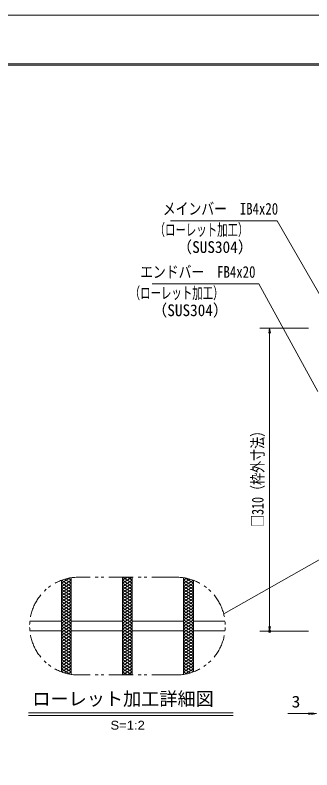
# Model space of a CAD drawing. Units: millimetres, scale not verified. Extents: x -1050 to 1050, y -742 to 742.
# Drawn here: x -566 to -263, y -30 to 742 of the extents above; entities that cross this region are included whole.
import ezdxf
from ezdxf.enums import TextEntityAlignment as Align

# ---------------------------------------------------------------- set-up
doc = ezdxf.new("R2010")
doc.units = ezdxf.units.MM
doc.header["$LTSCALE"] = 5
doc.header["$PDMODE"] = 32
doc.header["$PDSIZE"] = 2.5
doc.linetypes.add('DOUBLE_CHAIN1', pattern=[8.8, 5, -1, 0.6, -0.6, 0.6, -1])
for name, color, linetype, lineweight in [('0-0_7-図\u3000枠', 4, 'Continuous', 9), ('0-1_寸法注釈', 2, 'Continuous', 9), ('0-2_0', 2, 'Continuous', 9), ('0-3_DEFPOINTS', 134, 'Continuous', 9), ('0-6_想像線', 134, 'DOUBLE_CHAIN1', 9), ('0-7_ハッチング', 4, 'Continuous', 9), ('0-8_蓋', 5, 'Continuous', 9)]:
    doc.layers.add(name, color=color, linetype=linetype, lineweight=lineweight)
doc.styles.add('HG丸ｺﾞｼｯｸM-PRO', font='')
doc.styles.add('ＭＳ ゴシック', font='')
doc.styles.get('HG丸ｺﾞｼｯｸM-PRO').set_extended_font_data('HG丸ｺﾞｼｯｸM-PRO')
doc.styles.get('ＭＳ ゴシック').set_extended_font_data('MS Gothic')

# ---------------------------------------------------------------- blocks, each defined once
blk = doc.blocks.new('_OPEN')
at = {"layer": '0-2_0'}
blk.add_line((0, 0), (-5, 0), dxfattribs=at)
blk.add_lwpolyline([(-5, 0.833), (0, 0), (-5, -0.833)], dxfattribs=at)

msp = doc.modelspace()

# ---------------------------------------------------------------- linework, layer by layer
at = {"layer": '0-0_7-図\u3000枠'}
msp.add_line((-973.75, 691.25), (998.75, 691.25), dxfattribs=at)
msp.add_lwpolyline([(-975, 692.5), (1000, 692.5), (1000, -692.5)], dxfattribs=at)
at = {"layer": '0-1_寸法注釈'}
for p, q in [((-265.966, 422.005), (-315.772, 422.005)), ((-305.772, 417.005), (-305.772, 117.005)), ((-352.775, 129.706), (-217.89, 206.557)), ((-265.966, 112.005), (-315.772, 112.005)), ((-552.271, 28.449), (-343.232, 28.449)), ((-552.271, 25.949), (-343.232, 25.949)), ((-265.966, 27.757), (-287.08, 27.757)), ((-262.966, 27.757), (-267.966, 27.757))]:
    msp.add_line(p, q, dxfattribs=at)
for points in [[(-407.247, 532.049), (-298.023, 532.049), (-208.469, 376.369)], [(-426.066, 467.411), (-316.842, 467.411), (-256.453, 357.196)]]:
    msp.add_lwpolyline(points, dxfattribs=at)
at = {"layer": '0-3_DEFPOINTS'}
msp.add_lwpolyline([(-1050, -742.5), (-1050, 742.5), (1050, 742.5), (1050, -742.5)], close=True, dxfattribs=at)
msp.add_point((-305.772, 112.005), dxfattribs=at)
at = {"layer": '0-6_想像線'}
for p, q in [((-401.226, 167.359), (-501.226, 167.359)), ((-401.226, 67.359), (-501.226, 67.359))]:
    msp.add_line(p, q, dxfattribs=at)
for centre, start, end in [((-501.226, 117.359), 90, 270), ((-401.226, 117.359), 270, 90)]:
    msp.add_arc(centre, 50, start, end, dxfattribs=at)
at = {"layer": '0-7_ハッチング'}
for p, q in [((-518.726, 161.109), (-509.955, 166.592)), ((-518.726, 157.984), (-508.726, 164.234)), ((-518.689, 164.211), (-508.726, 157.984)), ((-515.43, 165.3), (-508.726, 161.109)), ((-511.887, 166.21), (-508.726, 164.234)), ((-456.226, 161.109), (-446.226, 167.359)), ((-456.226, 167.359), (-446.226, 161.109)), ((-456.226, 157.984), (-446.226, 164.234)), ((-456.226, 164.234), (-446.226, 157.984)), ((-393.726, 164.234), (-390.566, 166.21)), ((-393.726, 161.109), (-387.022, 165.3)), ((-393.726, 164.234), (-383.726, 157.984)), ((-393.726, 157.984), (-383.764, 164.211)), ((-392.498, 166.592), (-383.726, 161.109)), ((-518.726, 154.859), (-508.726, 161.109)), ((-518.726, 161.109), (-508.726, 154.859)), ((-518.726, 151.734), (-508.726, 157.984)), ((-518.726, 157.984), (-508.726, 151.734)), ((-518.726, 154.859), (-508.726, 148.609)), ((-518.726, 148.609), (-508.726, 154.859)), ((-456.226, 154.859), (-446.226, 161.109)), ((-456.226, 161.109), (-446.226, 154.859)), ((-456.226, 151.734), (-446.226, 157.984)), ((-456.226, 157.984), (-446.226, 151.734)), ((-456.226, 154.859), (-446.226, 148.609)), ((-456.226, 148.609), (-446.226, 154.859)), ((-393.726, 154.859), (-383.726, 161.109)), ((-393.726, 161.109), (-383.726, 154.859)), ((-393.726, 151.734), (-383.726, 157.984)), ((-393.726, 157.984), (-383.726, 151.734)), ((-393.726, 154.859), (-383.726, 148.609)), ((-393.726, 148.609), (-383.726, 154.859)), ((-518.726, 151.734), (-508.726, 145.484)), ((-518.726, 145.484), (-508.726, 151.734)), ((-518.726, 148.609), (-508.726, 142.359)), ((-518.726, 142.359), (-508.726, 148.609)), ((-456.226, 151.734), (-446.226, 145.484)), ((-456.226, 145.484), (-446.226, 151.734)), ((-456.226, 148.609), (-446.226, 142.359)), ((-456.226, 142.359), (-446.226, 148.609)), ((-393.726, 151.734), (-383.726, 145.484)), ((-393.726, 145.484), (-383.726, 151.734)), ((-393.726, 148.609), (-383.726, 142.359)), ((-393.726, 142.359), (-383.726, 148.609)), ((-518.726, 145.484), (-508.726, 139.234)), ((-518.726, 139.234), (-508.726, 145.484)), ((-518.726, 142.359), (-508.726, 136.109)), ((-518.726, 136.109), (-508.726, 142.359)), ((-518.726, 139.234), (-508.726, 132.984)), ((-518.726, 132.984), (-508.726, 139.234)), ((-456.226, 145.484), (-446.226, 139.234)), ((-456.226, 139.234), (-446.226, 145.484)), ((-456.226, 142.359), (-446.226, 136.109)), ((-456.226, 136.109), (-446.226, 142.359)), ((-456.226, 139.234), (-446.226, 132.984)), ((-456.226, 132.984), (-446.226, 139.234)), ((-393.726, 145.484), (-383.726, 139.234)), ((-393.726, 139.234), (-383.726, 145.484)), ((-393.726, 142.359), (-383.726, 136.109)), ((-393.726, 136.109), (-383.726, 142.359)), ((-393.726, 139.234), (-383.726, 132.984)), ((-393.726, 132.984), (-383.726, 139.234)), ((-518.726, 129.859), (-508.726, 136.109)), ((-518.726, 136.109), (-508.726, 129.859)), ((-518.726, 126.734), (-508.726, 132.984)), ((-518.726, 132.984), (-508.726, 126.734)), ((-456.226, 129.859), (-446.226, 136.109)), ((-456.226, 136.109), (-446.226, 129.859)), ((-456.226, 126.734), (-446.226, 132.984)), ((-456.226, 132.984), (-446.226, 126.734)), ((-393.726, 129.859), (-383.726, 136.109)), ((-393.726, 136.109), (-383.726, 129.859)), ((-393.726, 126.734), (-383.726, 132.984)), ((-393.726, 132.984), (-383.726, 126.734)), ((-518.726, 123.609), (-508.726, 129.859)), ((-518.726, 129.859), (-508.726, 123.609)), ((-518.726, 120.484), (-508.726, 126.734)), ((-518.726, 126.734), (-508.726, 120.484)), ((-518.726, 117.359), (-508.726, 123.609)), ((-518.726, 123.609), (-508.726, 117.359)), ((-456.226, 123.609), (-446.226, 129.859)), ((-456.226, 129.859), (-446.226, 123.609)), ((-456.226, 120.484), (-446.226, 126.734)), ((-456.226, 126.734), (-446.226, 120.484)), ((-456.226, 117.359), (-446.226, 123.609)), ((-456.226, 123.609), (-446.226, 117.359)), ((-393.726, 123.609), (-383.726, 129.859)), ((-393.726, 129.859), (-383.726, 123.609)), ((-393.726, 120.484), (-383.726, 126.734)), ((-393.726, 126.734), (-383.726, 120.484)), ((-393.726, 117.359), (-383.726, 123.609)), ((-393.726, 123.609), (-383.726, 117.359)), ((-518.726, 114.234), (-508.726, 120.484)), ((-518.726, 120.484), (-508.726, 114.234)), ((-518.726, 111.109), (-508.726, 117.359)), ((-518.726, 117.359), (-508.726, 111.109)), ((-456.226, 114.234), (-446.226, 120.484)), ((-456.226, 120.484), (-446.226, 114.234)), ((-456.226, 111.109), (-446.226, 117.359)), ((-456.226, 117.359), (-446.226, 111.109)), ((-393.726, 114.234), (-383.726, 120.484)), ((-393.726, 120.484), (-383.726, 114.234)), ((-393.726, 111.109), (-383.726, 117.359)), ((-393.726, 117.359), (-383.726, 111.109)), ((-518.726, 107.984), (-508.726, 114.234)), ((-518.726, 114.234), (-508.726, 107.984)), ((-518.726, 104.859), (-508.726, 111.109)), ((-518.726, 111.109), (-508.726, 104.859)), ((-456.226, 107.984), (-446.226, 114.234)), ((-456.226, 114.234), (-446.226, 107.984)), ((-456.226, 104.859), (-446.226, 111.109)), ((-456.226, 111.109), (-446.226, 104.859)), ((-393.726, 107.984), (-383.726, 114.234)), ((-393.726, 114.234), (-383.726, 107.984)), ((-393.726, 104.859), (-383.726, 111.109)), ((-393.726, 111.109), (-383.726, 104.859)), ((-518.726, 101.734), (-508.726, 107.984)), ((-518.726, 107.984), (-508.726, 101.734)), ((-518.726, 98.609), (-508.726, 104.859)), ((-518.726, 104.859), (-508.726, 98.609)), ((-518.726, 95.484), (-508.726, 101.734)), ((-518.726, 101.734), (-508.726, 95.484)), ((-456.226, 101.734), (-446.226, 107.984)), ((-456.226, 107.984), (-446.226, 101.734)), ((-456.226, 98.609), (-446.226, 104.859)), ((-456.226, 104.859), (-446.226, 98.609)), ((-456.226, 95.484), (-446.226, 101.734)), ((-456.226, 101.734), (-446.226, 95.484)), ((-393.726, 101.734), (-383.726, 107.984)), ((-393.726, 107.984), (-383.726, 101.734)), ((-393.726, 98.609), (-383.726, 104.859)), ((-393.726, 104.859), (-383.726, 98.609)), ((-393.726, 95.484), (-383.726, 101.734)), ((-393.726, 101.734), (-383.726, 95.484)), ((-518.726, 92.359), (-508.726, 98.609)), ((-518.726, 98.609), (-508.726, 92.359)), ((-518.726, 95.484), (-508.726, 89.234)), ((-518.726, 89.234), (-508.726, 95.484)), ((-456.226, 92.359), (-446.226, 98.609)), ((-456.226, 98.609), (-446.226, 92.359)), ((-456.226, 95.484), (-446.226, 89.234)), ((-456.226, 89.234), (-446.226, 95.484)), ((-393.726, 92.359), (-383.726, 98.609)), ((-393.726, 98.609), (-383.726, 92.359)), ((-393.726, 95.484), (-383.726, 89.234)), ((-393.726, 89.234), (-383.726, 95.484)), ((-518.726, 92.359), (-508.726, 86.109)), ((-518.726, 86.109), (-508.726, 92.359)), ((-518.726, 89.234), (-508.726, 82.984)), ((-518.726, 82.984), (-508.726, 89.234)), ((-518.726, 86.109), (-508.726, 79.859)), ((-518.726, 79.859), (-508.726, 86.109)), ((-456.226, 92.359), (-446.226, 86.109)), ((-456.226, 86.109), (-446.226, 92.359)), ((-456.226, 89.234), (-446.226, 82.984)), ((-456.226, 82.984), (-446.226, 89.234)), ((-456.226, 86.109), (-446.226, 79.859)), ((-456.226, 79.859), (-446.226, 86.109)), ((-393.726, 92.359), (-383.726, 86.109)), ((-393.726, 86.109), (-383.726, 92.359)), ((-393.726, 89.234), (-383.726, 82.984)), ((-393.726, 82.984), (-383.726, 89.234)), ((-393.726, 86.109), (-383.726, 79.859)), ((-393.726, 79.859), (-383.726, 86.109)), ((-518.726, 82.984), (-508.726, 76.734)), ((-518.726, 76.734), (-508.726, 82.984)), ((-518.726, 79.859), (-508.726, 73.609)), ((-518.726, 73.609), (-508.726, 79.859)), ((-456.226, 82.984), (-446.226, 76.734)), ((-456.226, 76.734), (-446.226, 82.984)), ((-456.226, 79.859), (-446.226, 73.609)), ((-456.226, 73.609), (-446.226, 79.859)), ((-393.726, 82.984), (-383.726, 76.734)), ((-393.726, 76.734), (-383.726, 82.984)), ((-393.726, 79.859), (-383.726, 73.609)), ((-393.726, 73.609), (-383.726, 79.859)), ((-518.726, 76.734), (-508.726, 70.484)), ((-518.726, 73.609), (-509.955, 68.127)), ((-518.689, 70.508), (-508.726, 76.734)), ((-515.43, 69.419), (-508.726, 73.609)), ((-511.887, 68.509), (-508.726, 70.484)), ((-456.226, 76.734), (-446.226, 70.484)), ((-456.226, 70.484), (-446.226, 76.734)), ((-456.226, 73.609), (-446.226, 67.359)), ((-456.226, 67.359), (-446.226, 73.609)), ((-393.726, 76.734), (-383.764, 70.508)), ((-393.726, 70.484), (-383.726, 76.734)), ((-393.726, 73.609), (-387.022, 69.419)), ((-393.726, 70.484), (-390.566, 68.509)), ((-392.498, 68.127), (-383.726, 73.609))]:
    msp.add_line(p, q, dxfattribs=at)
for points in [[(-456.226, 164.234), (-451.226, 167.359), (-446.226, 164.234)], [(-456.226, 70.484), (-451.226, 67.359), (-446.226, 70.484)]]:
    msp.add_lwpolyline(points, dxfattribs=at)
at = {"layer": '0-8_蓋'}
for p, q in [((-518.726, 164.197), (-518.726, 70.522)), ((-518.726, 164.197), (-518.726, 70.522)), ((-508.726, 166.794), (-508.726, 67.925)), ((-508.726, 166.794), (-508.726, 67.925)), ((-456.226, 167.359), (-456.226, 67.359)), ((-456.226, 167.359), (-456.226, 67.359)), ((-446.226, 167.359), (-446.226, 67.359)), ((-446.226, 167.359), (-446.226, 67.359)), ((-393.726, 166.794), (-393.726, 67.925)), ((-393.726, 166.794), (-393.726, 67.925)), ((-383.726, 164.197), (-383.726, 70.522)), ((-383.726, 164.197), (-383.726, 70.522)), ((-550.976, 122.359), (-518.726, 122.359)), ((-508.726, 122.359), (-456.226, 122.359)), ((-446.226, 122.359), (-393.726, 122.359)), ((-383.726, 122.359), (-351.477, 122.359)), ((-550.976, 112.359), (-518.726, 112.359)), ((-508.726, 112.359), (-456.226, 112.359)), ((-446.226, 112.359), (-393.726, 112.359)), ((-383.726, 112.359), (-351.477, 112.359))]:
    msp.add_line(p, q, dxfattribs=at)

# ---------------------------------------------------------------- block references
at = {"layer": '0-1_寸法注釈'}
for p, rotation in [((-305.772, 422.005), 90), ((-305.772, 112.005), 270)]:
    msp.add_blockref('_OPEN', p, dxfattribs=dict(at, rotation=rotation))
for p in [(-260.966, 27.757), (-257.966, 27.757)]:
    msp.add_blockref('_OPEN', p, dxfattribs=at)

# ---------------------------------------------------------------- texts
at = {"layer": '0-1_寸法注釈', "color": 7}
for s, height, style, width, p in [('メインバー\u3000IB4x20', 12.02, 'ＭＳ ゴシック', 0.8, (-415.024, 534.736)), ('（ローレット加工）', 12.02, 'ＭＳ ゴシック', 0.65, (-423.438, 513.181)), ('（SUS304）', 12.02, 'ＭＳ ゴシック', 0.95, (-400.592, 495.516)), ('エンドバー\u3000FB4x20', 12.02, 'ＭＳ ゴシック', 0.8, (-438.209, 470.098)), ('（ローレット加工）', 12.02, 'ＭＳ ゴシック', 0.65, (-448.855, 448.543)), ('（SUS304）', 12.02, 'ＭＳ ゴシック', 0.95, (-426.008, 430.878)), ('3', 12.02, 'ＭＳ ゴシック', 1.1, (-283.39, 30.444)), ('S=1:2', 9.054, 'HG丸ｺﾞｼｯｸM-PRO', 1.1, (-468.559, 8.653))]:
    msp.add_text(s, height=height, dxfattribs=dict(at, style=style, width=width)).set_placement(p, align=Align.BOTTOM_LEFT)
at = {"layer": '0-1_寸法注釈', "color": 7, "style": 'ＭＳ ゴシック', "width": 0.75}
msp.add_text('□310（枠外寸法）', height=12.02, rotation=90, dxfattribs=at).set_placement((-308.459, 218.753), align=Align.BOTTOM_LEFT)
at = {"layer": '0-1_寸法注釈', "color": 7, "style": 'HG丸ｺﾞｼｯｸM-PRO'}
msp.add_text('ローレット加工詳細図', height=13.6, dxfattribs=at).set_placement((-548.458, 32.022), align=Align.BOTTOM_LEFT)

doc.saveas('drawing.dxf')
